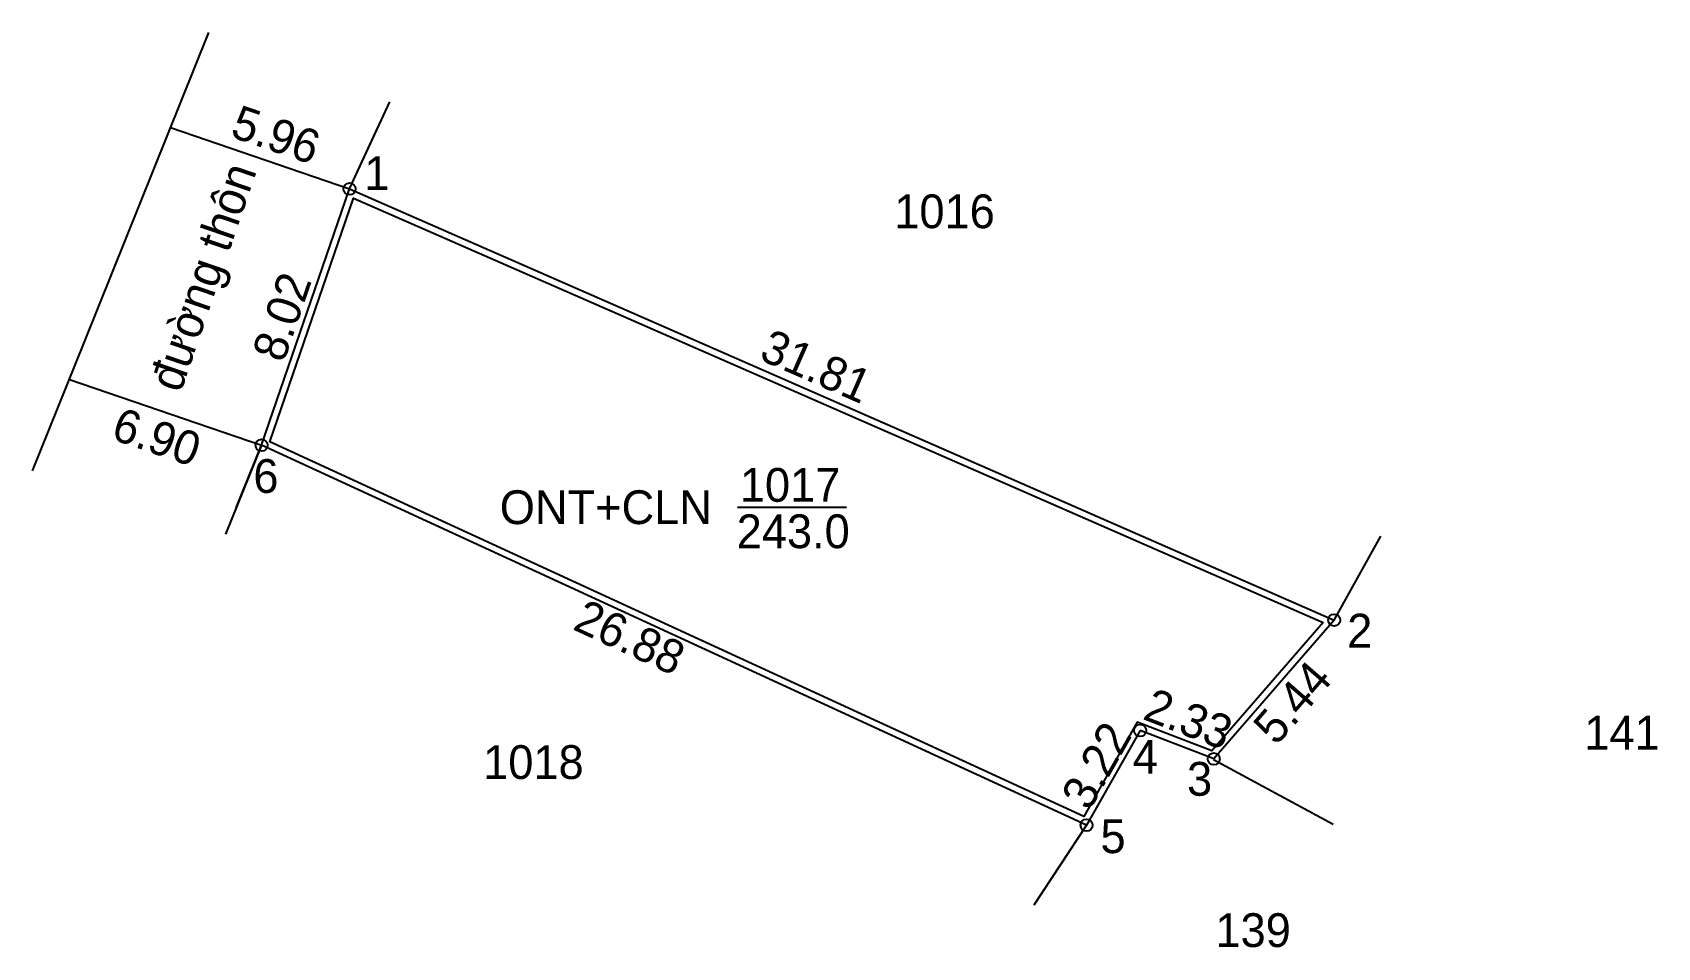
# Model space of a CAD drawing. Extents: x 547610.6 to 547658.7, y 1837534.3 to 1837561.4.
import ezdxf

# ---------------------------------------------------------------- set-up
doc = ezdxf.new("R2010")
doc.units = 0
for name, color, linetype in [('CanhThua', 7, 'Continuous'), ('ChieuDaiCanhThua', 7, 'Continuous'), ('Level 1', 7, 'Continuous'), ('Level 2', 7, 'Continuous'), ('Level 23', 7, 'Continuous'), ('MocDinhThua', 7, 'Continuous'), ('NhanDiaChinhThua', 7, 'Continuous'), ('RauThua', 7, 'Continuous'), ('SoHieuDinhThua', 7, 'Continuous'), ('TenChuLanCan', 7, 'Continuous')]:
    doc.layers.add(name, color=color, linetype=linetype)

msp = doc.modelspace()

# ---------------------------------------------------------------- linework, layer by layer
at = {"layer": 'CanhThua'}
for p, q in [((547617.407, 1837549.193), (547620.01, 1837556.78)), ((547617.407, 1837549.193), (547620.01, 1837556.78)), ((547620.01, 1837556.78), (547649.152, 1837544.019)), ((547641.822, 1837537.948), (547617.407, 1837549.193)), ((547649.152, 1837544.019), (547645.587, 1837539.91)), ((547643.41, 1837540.75), (547641.822, 1837537.948)), ((547645.587, 1837539.91), (547643.41, 1837540.75))]:
    msp.add_line(p, q, dxfattribs=at)
at = {"layer": 'ChieuDaiCanhThua'}
for p, q in [((547614.717, 1837558.596), (547620.01, 1837556.78)), ((547611.723, 1837551.143), (547617.407, 1837549.193))]:
    msp.add_line(p, q, dxfattribs=at)
at = {"layer": 'Level 1'}
msp.add_line((547645.575, 1837539.897), (547649.123, 1837537.98), dxfattribs=at)
msp.add_lwpolyline([(547610.628, 1837548.437), (547612.17, 1837552.25), (547615.847, 1837561.41)], dxfattribs=at)
at = {"layer": 'Level 2'}
msp.add_lwpolyline([(547648.823, 1837543.945), (547645.528, 1837540.147), (547643.321, 1837540.999), (547641.739, 1837538.207), (547617.655, 1837549.299), (547620.129, 1837556.51)], close=True, dxfattribs=at)
at = {"layer": 'Level 23'}
for p, q in [((547620.01, 1837556.78), (547620.85, 1837558.596)), ((547616.653, 1837547.338), (547617.407, 1837549.193))]:
    msp.add_line(p, q, dxfattribs=at)
at = {"layer": 'MocDinhThua'}
for centre in [(547620.01, 1837556.78), (547617.407, 1837549.193), (547649.152, 1837544.019), (547643.41, 1837540.75), (547645.587, 1837539.91), (547641.822, 1837537.948)]:
    msp.add_circle(centre, 0.178, dxfattribs=at)
at = {"layer": 'NhanDiaChinhThua'}
msp.add_line((547631.496, 1837547.36), (547634.723, 1837547.36), dxfattribs=at)
at = {"layer": 'RauThua'}
for p, q in [((547620.01, 1837556.78), (547621.201, 1837559.355)), ((547617.407, 1837549.193), (547616.339, 1837546.565)), ((547649.152, 1837544.019), (547650.527, 1837546.501)), ((547641.822, 1837537.948), (547640.265, 1837535.577))]:
    msp.add_line(p, q, dxfattribs=at)

# ---------------------------------------------------------------- texts
at = {"layer": 'ChieuDaiCanhThua'}
for s, rotation, p in [('5.96', 341.0636, (547616.445, 1837558.336)), ('8.02', 71.0636, (547618.058, 1837551.607)), ('31.81', 336.3519, (547632.093, 1837551.748)), ('6.90', 341.0636, (547612.915, 1837549.39)), ('26.88', 335.2703, (547626.58, 1837543.758)), ('5.44', 49.0548, (547647.437, 1837540.275)), ('2.33', 338.9008, (547643.447, 1837541.1)), ('3.22', 60.4581, (547641.903, 1837538.343))]:
    msp.add_text(s, height=1, rotation=rotation, dxfattribs=at).set_placement(p)
at = {"layer": 'Level 1'}
msp.add_text('đường thôn', height=1, rotation=71.0636, dxfattribs=at).set_placement((547615.009, 1837550.72))
at = {"layer": 'NhanDiaChinhThua'}
for s, p in [('1017', (547631.561, 1837547.52)), ('ONT+CLN', (547624.457, 1837546.86)), ('243.0', (547631.468, 1837546.147))]:
    msp.add_text(s, height=1, dxfattribs=at).set_placement(p)
at = {"layer": 'SoHieuDinhThua'}
for s, p in [('1', (547620.448, 1837556.749)), ('6', (547617.165, 1837547.783)), ('2', (547649.536, 1837543.206)), ('4', (547643.19, 1837539.472)), ('3', (547644.796, 1837538.82)), ('5', (547642.234, 1837537.121))]:
    msp.add_text(s, height=1, dxfattribs=at).set_placement(p)
at = {"layer": 'TenChuLanCan'}
for s, p in [('1016', (547636.132, 1837555.617)), ('141', (547656.553, 1837540.186)), ('1018', (547623.965, 1837539.316)), ('139', (547645.637, 1837534.342))]:
    msp.add_text(s, height=1, dxfattribs=at).set_placement(p)

doc.saveas('drawing.dxf')
